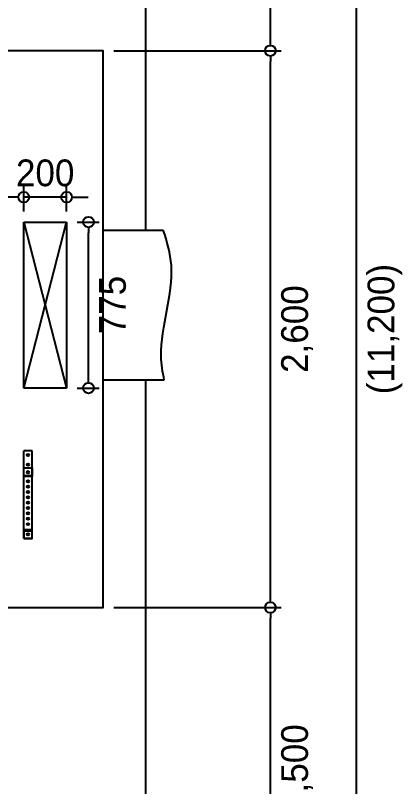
# Model space of a CAD drawing. Header units: millimetres. Extents: x 89978 to 501025, y -351975 to 835730.
# Drawn here: x 399141 to 400949, y -107028 to -103427 of the extents above; entities that cross this region are included whole.
import ezdxf

# ---------------------------------------------------------------- set-up
doc = ezdxf.new("R2010")
doc.units = ezdxf.units.MM
doc.header["$LTSCALE"] = 150
doc.linetypes.add('HIDDEN', pattern=[9.525, 6.35, -3.175])
doc.layers.get('Defpoints').update_dxf_attribs({"color": 150})
for name, color, linetype in [('------00 Load Bank', 3, 'Continuous'), ('-----35 Equipmnet Pad', 7, 'Continuous'), ('-----36 Dimension', 1, 'Continuous')]:
    doc.layers.add(name, color=color, linetype=linetype)
doc.styles.add('ELEC', font='')
doc.styles.get('ELEC').set_extended_font_data('Dotum')
doc.dimstyles.new('ELEC', dxfattribs={"dimscale": 100, "dimtxt": 2, "dimasz": 1, "dimexe": 2, "dimexo": 1, "dimgap": 1, "dimtad": 1, "dimdec": 0, "dimrnd": 0.25, "dimzin": 9, "dimdsep": 32, "dimlunit": 6, "dimtxsty": 'ELEC', "dimblk": 'Z_DOT', "dimcen": 3, "dimclrd": 7, "dimclre": 7, "dimclrt": 3, "dimadec": 0, "dimazin": 0, "dimtfac": 1, "dimtdec": 0, "dimtix": 1, "dimtmove": 2, "dimatfit": 1, "dimfxl": 1, "dimarcsym": 0})

# ---------------------------------------------------------------- blocks, each defined once
blk = doc.blocks.new('_DOTBLANK')
at = {"color": 0, "linetype": 'ByBlock'}
blk.add_line((-0.5, 0), (-1, 0), dxfattribs=at)
blk.add_circle((0, 0), 0.5, dxfattribs=at)
blk = doc.blocks.new('*D965')
at = {"layer": '-----36 Dimension', "color": 0, "lineweight": -2, "transparency": 16777216}
for p, q in [((399430.2, -104391.6), (399532.4, -104391.6)), ((399482.4, -105116.7), (399482.4, -104441.6)), ((399430.2, -105166.7), (399532.4, -105166.7))]:
    blk.add_line(p, q, dxfattribs=at)
at = {"layer": 'Defpoints', "color": 0, "transparency": 16777216}
for p in [(399380.2, -104391.6, -9.9), (399482.4, -104391.6), (399380.2, -105166.7, -9.9)]:
    blk.add_point(p, dxfattribs=at)
at = {"layer": '-----36 Dimension', "color": 0, "lineweight": -2, "transparency": 16777216, "xscale": 50, "yscale": 50, "zscale": 50}
for p, rotation in [((399482.4, -104391.6), 90), ((399482.4, -105166.7), 270)]:
    blk.add_blockref('_DOTBLANK', p, dxfattribs=dict(at, rotation=rotation))
at = {"layer": '-----36 Dimension', "color": 0, "transparency": 16777216, "insert": (399595, -104779.1), "char_height": 125, "attachment_point": 5, "rotation": 90, "style": 'ELEC'}
blk.add_mtext('775', dxfattribs=at)
blk = doc.blocks.new('Z_DOT')
for p, q in [((0, -2), (0, 2)), ((-2, 0), (2, 0))]:
    blk.add_line(p, q)
for radius in [2.5, 1.25]:
    blk.add_circle((0, 0), radius)
blk = doc.blocks.new('*D966')
at = {"layer": '-----36 Dimension', "color": 0, "lineweight": -2, "transparency": 16777216}
for p, q in [((399180.2, -104341.6), (399180.2, -104225.2)), ((399380.2, -104341.6), (399380.2, -104225.2)), ((399130.2, -104275.2), (399080.2, -104275.2)), ((399380.2, -104275.2), (399180.2, -104275.2)), ((399430.2, -104275.2), (399480.2, -104275.2))]:
    blk.add_line(p, q, dxfattribs=at)
at = {"layer": 'Defpoints', "color": 0, "transparency": 16777216}
for p in [(399180.2, -104275.2), (399180.2, -104391.6, -9.9), (399380.2, -104391.6, -9.9)]:
    blk.add_point(p, dxfattribs=at)
at = {"layer": '-----36 Dimension', "color": 0, "lineweight": -2, "transparency": 16777216, "xscale": 50, "yscale": 50, "zscale": 50}
blk.add_blockref('_DOTBLANK', (399180.2, -104275.2), dxfattribs=at)
at = {"layer": '-----36 Dimension', "color": 0, "lineweight": -2, "transparency": 16777216, "xscale": 50, "yscale": 50, "zscale": 50, "rotation": 180}
blk.add_blockref('_DOTBLANK', (399380.2, -104275.2), dxfattribs=at)
at = {"layer": '-----36 Dimension', "color": 0, "transparency": 16777216, "insert": (399280.2, -104162.7), "char_height": 125, "attachment_point": 5, "style": 'ELEC'}
blk.add_mtext('200', dxfattribs=at)
blk = doc.blocks.new('*D948')
at = {"layer": '-----36 Dimension', "color": 0, "lineweight": -2, "transparency": 16777216}
for p, q in [((399600.2, -106191.4), (400381.5, -106191.4)), ((400331.5, -107641.4), (400331.5, -106241.4)), ((399600.2, -107691.4), (400381.5, -107691.4))]:
    blk.add_line(p, q, dxfattribs=at)
at = {"layer": 'Defpoints', "color": 0, "transparency": 16777216}
for p in [(399550.2, -106191.4), (400331.5, -106191.4), (399550.2, -107691.4)]:
    blk.add_point(p, dxfattribs=at)
at = {"layer": '-----36 Dimension', "color": 0, "lineweight": -2, "transparency": 16777216, "xscale": 50, "yscale": 50, "zscale": 50}
for p, rotation in [((400331.5, -106191.4), 90), ((400331.5, -107691.4), 270)]:
    blk.add_blockref('_DOTBLANK', p, dxfattribs=dict(at, rotation=rotation))
at = {"layer": '-----36 Dimension', "color": 0, "transparency": 16777216, "insert": (400456.1, -106941.4), "char_height": 125, "attachment_point": 5, "rotation": 90, "style": 'ELEC'}
blk.add_mtext('1,500', dxfattribs=at)
blk = doc.blocks.new('*D949')
at = {"layer": '-----36 Dimension', "color": 0, "lineweight": -2, "transparency": 16777216}
for p, q in [((399600.2, -103591.4), (400381.5, -103591.4)), ((400331.5, -106141.4), (400331.5, -103641.4)), ((399600.2, -106191.4), (400381.5, -106191.4))]:
    blk.add_line(p, q, dxfattribs=at)
at = {"layer": 'Defpoints', "color": 0, "transparency": 16777216}
for p in [(399550.2, -103591.4), (400331.5, -103591.4), (399550.2, -106191.4)]:
    blk.add_point(p, dxfattribs=at)
at = {"layer": '-----36 Dimension', "color": 0, "lineweight": -2, "transparency": 16777216, "xscale": 50, "yscale": 50, "zscale": 50}
for p, rotation in [((400331.5, -103591.4), 90), ((400331.5, -106191.4), 270)]:
    blk.add_blockref('_DOTBLANK', p, dxfattribs=dict(at, rotation=rotation))
at = {"layer": '-----36 Dimension', "color": 0, "transparency": 16777216, "insert": (400456.1, -104891.4), "char_height": 125, "attachment_point": 5, "rotation": 90, "style": 'ELEC'}
blk.add_mtext('2,600', dxfattribs=at)
blk = doc.blocks.new('*D950')
at = {"layer": '-----36 Dimension', "color": 0, "lineweight": -2, "transparency": 16777216}
for p, q in [((399600.2, -102091.4), (400381.5, -102091.4)), ((400331.5, -103541.4), (400331.5, -102141.4)), ((399600.2, -103591.4), (400381.5, -103591.4))]:
    blk.add_line(p, q, dxfattribs=at)
at = {"layer": 'Defpoints', "color": 0, "transparency": 16777216}
for p in [(399550.2, -102091.4), (400331.5, -102091.4), (399550.2, -103591.4)]:
    blk.add_point(p, dxfattribs=at)
at = {"layer": '-----36 Dimension', "color": 0, "lineweight": -2, "transparency": 16777216, "xscale": 50, "yscale": 50, "zscale": 50}
for p, rotation in [((400331.5, -102091.4), 90), ((400331.5, -103591.4), 270)]:
    blk.add_blockref('_DOTBLANK', p, dxfattribs=dict(at, rotation=rotation))
at = {"layer": '-----36 Dimension', "color": 0, "transparency": 16777216, "insert": (400456.1, -102841.4), "char_height": 125, "attachment_point": 5, "rotation": 90, "style": 'ELEC'}
blk.add_mtext('1,500', dxfattribs=at)
blk = doc.blocks.new('*D960')
at = {"layer": '-----36 Dimension', "color": 0, "lineweight": -2, "transparency": 16777216}
for p, q in [((399800.2, -99291.4), (400783.1, -99291.4)), ((400733.1, -110441.4), (400733.1, -99341.4)), ((399800.2, -110491.4), (400783.1, -110491.4))]:
    blk.add_line(p, q, dxfattribs=at)
at = {"layer": 'Defpoints', "color": 0, "transparency": 16777216}
for p in [(399750.2, -99291.4), (400733.1, -99291.4), (399750.2, -110491.4)]:
    blk.add_point(p, dxfattribs=at)
at = {"layer": '-----36 Dimension', "color": 0, "lineweight": -2, "transparency": 16777216, "xscale": 50, "yscale": 50, "zscale": 50}
for p, rotation in [((400733.1, -99291.4), 90), ((400733.1, -110491.4), 270)]:
    blk.add_blockref('_DOTBLANK', p, dxfattribs=dict(at, rotation=rotation))
at = {"layer": '-----36 Dimension', "color": 0, "transparency": 16777216, "insert": (400866.5, -104891.4), "char_height": 125, "attachment_point": 5, "rotation": 90, "style": 'ELEC'}
blk.add_mtext('(11,200)', dxfattribs=at)

msp = doc.modelspace()

# ---------------------------------------------------------------- linework, layer by layer
at = {"layer": '------00 Load Bank'}
for p, q in [((399550.2, -104429.1, -9.9), (399831.3, -104429.1, -9.9)), ((399550.2, -105129.1, -9.9), (399836.3, -105129.1, -9.9)), ((399180.2, -105869.5), (399180.2, -105459.5)), ((399220.2, -105459.5), (399180.2, -105459.5)), ((399220.2, -105539.5), (399220.2, -105459.5)), ((399220.2, -105869.5), (399220.2, -105539.5)), ((399220.2, -105869.5), (399180.2, -105869.5))]:
    msp.add_line(p, q, dxfattribs=at)
at = {"layer": '------00 Load Bank', "linetype": 'HIDDEN'}
for p, q in [((399180.2, -105575.5), (399220.2, -105575.5)), ((399180.2, -105833.5), (399220.2, -105833.5))]:
    msp.add_line(p, q, dxfattribs=at)
at = {"layer": '------00 Load Bank', "elevation": 0}
for points in [[(399100.2, -106191.4), (399550.2, -106191.4), (399550.2, -103591.4), (399102.5, -103591.4)], [(399180.2, -105539.5), (399220.2, -105539.5), (399220.2, -105579.5), (399180.2, -105579.5), (399180.2, -105539.5)], [(399180.2, -105869.5), (399220.2, -105869.5), (399220.2, -105829.5), (399180.2, -105829.5), (399180.2, -105869.5)]]:
    msp.add_lwpolyline(points, dxfattribs=at)
at = {"layer": '------00 Load Bank', "linetype": 'HIDDEN', "ltscale": 5, "elevation": -9.9}
msp.add_lwpolyline([(399180.2, -105166.7), (399180.2, -104391.6), (399380.2, -104391.6), (399380.2, -105166.7)], close=True, dxfattribs=at)
for points in [[(399180.2, -105166.7), (399380.2, -104391.6)], [(399180.2, -104391.6), (399380.2, -105166.7)]]:
    msp.add_lwpolyline(points, dxfattribs=at)
at = {"layer": '------00 Load Bank'}
for centre, radius in [((399200.2, -105479.5), 5.5), ((399200.2, -105524.5), 5.5), ((399200.2, -105559.5), 5.5), ((399200.2, -105602), 5), ((399200.2, -105627), 5), ((399200.2, -105652), 5), ((399200.2, -105677), 5), ((399200.2, -105702), 5), ((399200.2, -105727), 5), ((399200.2, -105752), 5), ((399200.2, -105777), 5), ((399200.2, -105802), 5), ((399200.2, -105849.5), 5.5)]:
    msp.add_circle(centre, radius, dxfattribs=at)
msp.add_open_spline([(399836.3, -105129.1), (399828.3, -105091.9), (399801.9, -104915.1), (399904.6, -104675.7), (399849.5, -104483.8), (399831.3, -104429.1)], degree=3, knots=[124.01415, 124.01415, 124.01415, 124.01415, 238.000173, 663.61754, 833.548095, 833.548095, 833.548095, 833.548095], dxfattribs=at)
at = {"layer": '-----35 Equipmnet Pad', "ltscale": 5}
for points, elevation in [([(399750.2, -104429.1), (399750.2, -101029.1)], -9.9), ([(399750.2, -108529.1), (399750.2, -105129.1)], 0)]:
    msp.add_lwpolyline(points, dxfattribs=dict(at, elevation=elevation))

# ---------------------------------------------------------------- dimensions: what is measured, and where the dimension line sits
at = {"layer": '-----36 Dimension'}
dim = msp.add_linear_dim(base=(400733.1, -99291.4), p1=(399750.2, -110491.4), p2=(399750.2, -99291.4), angle=90, text='(<>)', dimstyle='ELEC', override={"dimscale": 50, "dimtxt": 2.5, "dimexe": 1, "dimtad": 2, "dimblk1": 'DOTBLANK', "dimblk2": 'DOTBLANK', "dimsah": 1, "dimclrd": 0, "dimclre": 0, "dimclrt": 0}, dxfattribs=at)
dim.commit()
dim.dimension.update_dxf_attribs({"geometry": '*D960', "text_midpoint": (400866.5, -104891.4)})
for base, p1, p2, angle, picture, middle in [((400331.5, -102091.4), (399550.2, -103591.4), (399550.2, -102091.4), 90, '*D950', (400456.1, -102841.4)), ((400331.5, -103591.4), (399550.2, -106191.4), (399550.2, -103591.4), 90, '*D949', (400456.1, -104891.4)), ((399180.2, -104275.2), (399380.2, -104391.6, -9.9), (399180.2, -104391.6, -9.9), 180, '*D966', (399280.2, -104162.7)), ((399482.4, -104391.6), (399380.2, -105166.7, -9.9), (399380.2, -104391.6, -9.9), 90, '*D965', (399595, -104779.1)), ((400331.5, -106191.4), (399550.2, -107691.4), (399550.2, -106191.4), 90, '*D948', (400456.1, -106941.4))]:
    dim = msp.add_linear_dim(base=base, p1=p1, p2=p2, angle=angle, dimstyle='ELEC', override={"dimscale": 50, "dimtxt": 2.5, "dimexe": 1, "dimtad": 2, "dimblk1": 'DOTBLANK', "dimblk2": 'DOTBLANK', "dimsah": 1, "dimclrd": 0, "dimclre": 0, "dimclrt": 0}, dxfattribs=at)
    dim.commit()
    dim.dimension.update_dxf_attribs({"geometry": picture, "text_midpoint": middle})

doc.saveas('drawing.dxf')
